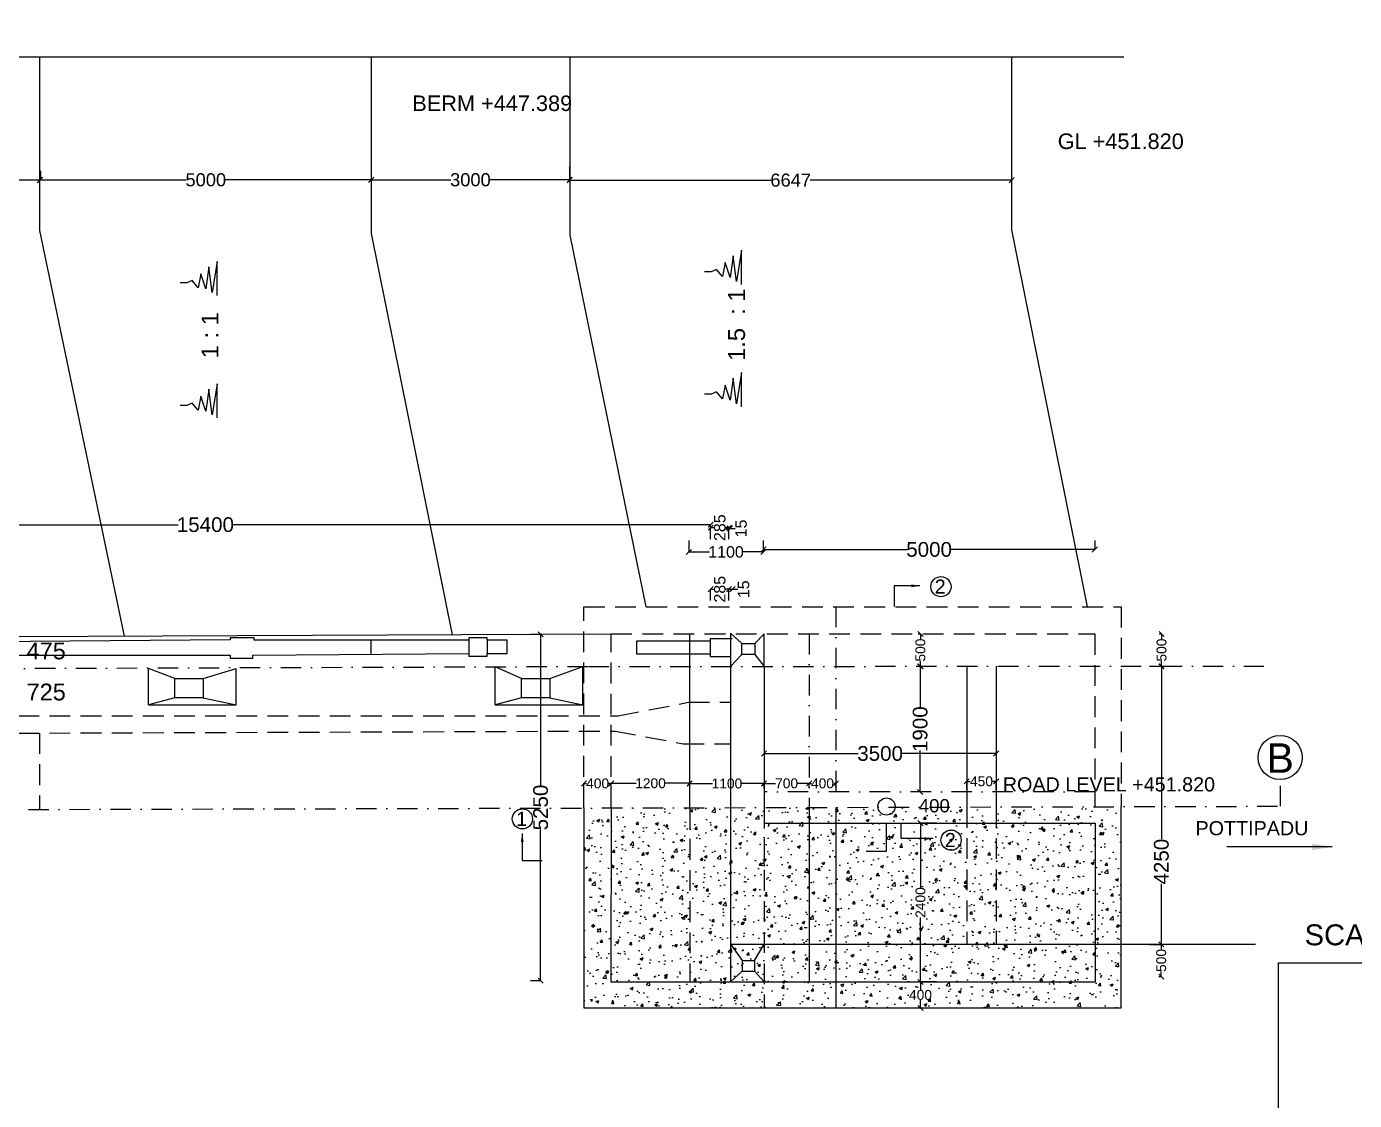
# Model space of a CAD drawing. Header units: inches. Extents: x 20329 to 26884, y 17169 to 22127.
# Drawn here: x 24112 to 25736, y 18505 to 19818 of the extents above; entities that cross this region are included whole.
import ezdxf

# ---------------------------------------------------------------- set-up
doc = ezdxf.new("R2010")
doc.units = ezdxf.units.IN
doc.header["$MEASUREMENT"] = 0
doc.linetypes.add('DASHDOT', pattern=[1, 0.5, -0.25, 0, -0.25])
doc.linetypes.add('HIDDEN', pattern=[9.525, 6.35, -3.175])
for name, color, linetype in [('DIMENSION', 255, 'Continuous'), ('DRAWING', 2, 'Continuous'), ('HATCH', 7, 'Continuous'), ('TEXT', 255, 'Continuous')]:
    doc.layers.add(name, color=color, linetype=linetype)
doc.styles.get("Standard").update_dxf_attribs({"font": 'arial.ttf'})
doc.dimstyles.get("Standard").update_dxf_attribs({"dimtxt": 12.0625, "dimasz": 6.3125, "dimexe": 0.18, "dimexo": 0.0625, "dimgap": 0.09, "dimtad": 0, "dimtih": 1, "dimtoh": 1, "dimdec": 4, "dimzin": 0, "dimdsep": 46, "dimtxsty": 'Standard', "dimblk": 'OBLIQUE', "dimcen": 0.09, "dimadec": 0, "dimazin": 0, "dimtfac": 1, "dimtdec": 4, "dimtofl": 0, "dimtmove": 0, "dimatfit": 3, "dimfxl": 1, "dimtolj": 1, "dimtzin": 0, "dimarcsym": 0})

# ---------------------------------------------------------------- blocks, each defined once
blk = doc.blocks.new('_Oblique')
at = {"color": 0, "linetype": 'ByBlock', "lineweight": -2}
blk.add_line((-0.5, -0.5), (0.5, 0.5), dxfattribs=at)
blk = doc.blocks.new('*D3')
at = {"layer": 'Defpoints', "color": 0, "transparency": 16777216}
for p in [(25497.4, 19075.3), (25497.4, 19035.8), (25500.3, 19035.8)]:
    blk.add_point(p, dxfattribs=at)
at = {"layer": 'TEXT', "color": 0, "lineweight": -2, "transparency": 16777216}
for p, q in [((25497.4, 19075.3), (25500.5, 19075.3)), ((25500.3, 19075.3), (25500.3, 19069)), ((25500.3, 19035.8), (25500.3, 19042.2)), ((25497.4, 19035.8), (25500.5, 19035.8))]:
    blk.add_line(p, q, dxfattribs=at)
at = {"layer": 'TEXT', "color": 0, "lineweight": -2, "transparency": 16777216, "xscale": 6.3125, "yscale": 6.3125, "zscale": 6.3125}
for p, rotation in [((25500.3, 19075.3), 90), ((25500.3, 19035.8), 270)]:
    blk.add_blockref('_Oblique', p, dxfattribs=dict(at, rotation=rotation))
at = {"layer": 'TEXT', "color": 0, "transparency": 16777216, "insert": (25500.3, 19055.6), "char_height": 12.06, "attachment_point": 5, "rotation": 90}
blk.add_mtext('\\A1;500', dxfattribs=at)
blk = doc.blocks.new('*D4')
at = {"layer": 'Defpoints', "color": 0, "transparency": 16777216}
for p in [(25485.7, 19035.8), (25485.7, 18695.8), (25500.1, 18695.8)]:
    blk.add_point(p, dxfattribs=at)
at = {"layer": 'DIMENSION', "color": 0, "lineweight": -2, "transparency": 16777216}
for p, q in [((25485.7, 19035.8), (25500.3, 19035.8)), ((25500.1, 19035.8), (25500.1, 18824.2)), ((25500.1, 18695.8), (25500.1, 18769.6)), ((25485.7, 18695.8), (25500.3, 18695.8))]:
    blk.add_line(p, q, dxfattribs=at)
at = {"layer": 'DIMENSION', "color": 0, "lineweight": -2, "transparency": 16777216, "xscale": 6.3125, "yscale": 6.3125, "zscale": 6.3125}
for p, rotation in [((25500.1, 19035.8), 90), ((25500.1, 18695.8), 270)]:
    blk.add_blockref('_Oblique', p, dxfattribs=dict(at, rotation=rotation))
at = {"layer": 'DIMENSION', "color": 0, "transparency": 16777216, "insert": (25500.1, 18796.9), "char_height": 18, "attachment_point": 5, "rotation": 90}
blk.add_mtext('\\A1;4250', dxfattribs=at)
blk = doc.blocks.new('*D5')
at = {"layer": 'Defpoints', "color": 0, "transparency": 16777216}
for p in [(25497, 18695.8), (25497, 18656.3), (25499.9, 18656.3)]:
    blk.add_point(p, dxfattribs=at)
at = {"layer": 'TEXT', "color": 0, "lineweight": -2, "transparency": 16777216}
for p, q in [((25497.1, 18695.8), (25500.1, 18695.8)), ((25499.9, 18695.8), (25499.9, 18689.5)), ((25497.1, 18656.3), (25500.1, 18656.3)), ((25499.9, 18656.3), (25499.9, 18662.7))]:
    blk.add_line(p, q, dxfattribs=at)
at = {"layer": 'TEXT', "color": 0, "lineweight": -2, "transparency": 16777216, "xscale": 6.3125, "yscale": 6.3125, "zscale": 6.3125}
for p, rotation in [((25499.9, 18695.8), 90), ((25499.9, 18656.3), 270)]:
    blk.add_blockref('_Oblique', p, dxfattribs=dict(at, rotation=rotation))
at = {"layer": 'TEXT', "color": 0, "transparency": 16777216, "insert": (25499.9, 18676.1), "char_height": 12.06, "attachment_point": 5, "rotation": 90}
blk.add_mtext('\\A1;500', dxfattribs=at)
blk = doc.blocks.new('*D6')
at = {"layer": 'Defpoints', "color": 0, "transparency": 16777216}
for p in [(25014, 18929.1), (25298, 18929.1), (25298, 18929.1)]:
    blk.add_point(p, dxfattribs=at)
at = {"layer": 'DIMENSION', "color": 0, "lineweight": -2, "transparency": 16777216}
for p, q in [((25014, 18929.2), (25014, 18929.3)), ((25014, 18929.1), (25129.1, 18929.1)), ((25298, 18929.1), (25182.9, 18929.1)), ((25298, 18929.2), (25298, 18929.3))]:
    blk.add_line(p, q, dxfattribs=at)
at = {"layer": 'DIMENSION', "color": 0, "lineweight": -2, "transparency": 16777216, "xscale": 6.3125, "yscale": 6.3125, "zscale": 6.3125, "rotation": 180}
blk.add_blockref('_Oblique', (25014, 18929.1), dxfattribs=at)
at = {"layer": 'DIMENSION', "color": 0, "lineweight": -2, "transparency": 16777216, "xscale": 6.3125, "yscale": 6.3125, "zscale": 6.3125}
blk.add_blockref('_Oblique', (25298, 18929.1), dxfattribs=at)
at = {"layer": 'DIMENSION', "color": 0, "transparency": 16777216, "insert": (25156, 18929.1), "char_height": 18, "attachment_point": 5}
blk.add_mtext('\\A1;3500', dxfattribs=at)
blk = doc.blocks.new('*D7')
at = {"layer": 'Defpoints', "color": 0, "transparency": 16777216}
for p in [(25202.3, 19075.3), (25202.3, 19035.8), (25205.3, 19035.8)]:
    blk.add_point(p, dxfattribs=at)
at = {"layer": 'TEXT', "color": 0, "lineweight": -2, "transparency": 16777216}
for p, q in [((25202.4, 19075.3), (25205.5, 19075.3)), ((25205.3, 19075.3), (25205.3, 19069)), ((25205.3, 19035.8), (25205.3, 19042.2)), ((25202.4, 19035.8), (25205.5, 19035.8))]:
    blk.add_line(p, q, dxfattribs=at)
at = {"layer": 'TEXT', "color": 0, "lineweight": -2, "transparency": 16777216, "xscale": 6.3125, "yscale": 6.3125, "zscale": 6.3125}
for p, rotation in [((25205.3, 19075.3), 90), ((25205.3, 19035.8), 270)]:
    blk.add_blockref('_Oblique', p, dxfattribs=dict(at, rotation=rotation))
at = {"layer": 'TEXT', "color": 0, "transparency": 16777216, "insert": (25205.3, 19055.6), "char_height": 12.06, "attachment_point": 5, "rotation": 90}
blk.add_mtext('\\A1;500', dxfattribs=at)
blk = doc.blocks.new('*D8')
at = {"layer": 'Defpoints', "color": 0, "transparency": 16777216}
for p in [(25298, 18895.1), (25261.9, 18885.2), (25298, 18885.2)]:
    blk.add_point(p, dxfattribs=at)
at = {"layer": 'TEXT', "color": 0, "lineweight": -2, "transparency": 16777216}
for p, q in [((25261.9, 18885.3), (25261.9, 18895.3)), ((25261.9, 18895.1), (25266.3, 18895.1)), ((25298, 18895.1), (25293.6, 18895.1)), ((25298, 18885.3), (25298, 18895.3))]:
    blk.add_line(p, q, dxfattribs=at)
at = {"layer": 'TEXT', "color": 0, "lineweight": -2, "transparency": 16777216, "xscale": 6.3125, "yscale": 6.3125, "zscale": 6.3125, "rotation": 180}
blk.add_blockref('_Oblique', (25261.9, 18895.1), dxfattribs=at)
at = {"layer": 'TEXT', "color": 0, "lineweight": -2, "transparency": 16777216, "xscale": 6.3125, "yscale": 6.3125, "zscale": 6.3125}
blk.add_blockref('_Oblique', (25298, 18895.1), dxfattribs=at)
at = {"layer": 'TEXT', "color": 0, "transparency": 16777216, "insert": (25280, 18895.1), "char_height": 12.06, "attachment_point": 5}
blk.add_mtext('\\A1;450', dxfattribs=at)
blk = doc.blocks.new('*D9')
at = {"layer": 'Defpoints', "color": 0, "transparency": 16777216}
for p in [(25205.4, 19035.8), (25205, 18882), (25205.4, 18882)]:
    blk.add_point(p, dxfattribs=at)
at = {"layer": 'DIMENSION', "color": 0, "lineweight": -2, "transparency": 16777216}
for p, q in [((25205.3, 19035.8), (25204.9, 19035.8)), ((25205, 19035.8), (25205, 18985)), ((25205, 18882), (25205, 18932.8)), ((25205.3, 18882), (25204.9, 18882))]:
    blk.add_line(p, q, dxfattribs=at)
at = {"layer": 'DIMENSION', "color": 0, "lineweight": -2, "transparency": 16777216, "xscale": 6.3125, "yscale": 6.3125, "zscale": 6.3125}
for p, rotation in [((25205, 19035.8), 90), ((25205, 18882), 270)]:
    blk.add_blockref('_Oblique', p, dxfattribs=dict(at, rotation=rotation))
at = {"layer": 'DIMENSION', "color": 0, "transparency": 16777216, "insert": (25205, 18958.9), "char_height": 18, "attachment_point": 5, "rotation": 90}
blk.add_mtext('\\A1;1900', dxfattribs=at)
blk = doc.blocks.new('*D10')
at = {"layer": 'Defpoints', "color": 0, "transparency": 16777216}
for p in [(25225, 18844), (25205.4, 18649.8), (25225, 18649.8)]:
    blk.add_point(p, dxfattribs=at)
at = {"layer": 'TEXT', "color": 0, "lineweight": -2, "transparency": 16777216}
for p, q in [((25224.9, 18844), (25205.2, 18844)), ((25205.4, 18844), (25205.4, 18765.1)), ((25205.4, 18649.8), (25205.4, 18728.7)), ((25224.9, 18649.8), (25205.2, 18649.8))]:
    blk.add_line(p, q, dxfattribs=at)
at = {"layer": 'TEXT', "color": 0, "lineweight": -2, "transparency": 16777216, "xscale": 6.3125, "yscale": 6.3125, "zscale": 6.3125}
for p, rotation in [((25205.4, 18844), 90), ((25205.4, 18649.8), 270)]:
    blk.add_blockref('_Oblique', p, dxfattribs=dict(at, rotation=rotation))
at = {"layer": 'TEXT', "color": 0, "transparency": 16777216, "insert": (25205.4, 18746.9), "char_height": 12.06, "attachment_point": 5, "rotation": 90}
blk.add_mtext('\\A1;2400', dxfattribs=at)
blk = doc.blocks.new('*D11')
at = {"layer": 'Defpoints', "color": 0, "transparency": 16777216}
for p in [(25200.3, 18649.8), (25200.3, 18618), (25205.4, 18618)]:
    blk.add_point(p, dxfattribs=at)
at = {"layer": 'TEXT', "color": 0, "lineweight": -2, "transparency": 16777216}
for p, q in [((25200.4, 18649.8), (25205.6, 18649.8)), ((25205.4, 18649.8), (25205.4, 18640.1)), ((25200.4, 18618), (25205.6, 18618)), ((25205.4, 18618), (25205.4, 18627.6))]:
    blk.add_line(p, q, dxfattribs=at)
at = {"layer": 'TEXT', "color": 0, "lineweight": -2, "transparency": 16777216, "xscale": 6.3125, "yscale": 6.3125, "zscale": 6.3125}
for p, rotation in [((25205.4, 18649.8), 90), ((25205.4, 18618), 270)]:
    blk.add_blockref('_Oblique', p, dxfattribs=dict(at, rotation=rotation))
at = {"layer": 'TEXT', "color": 0, "transparency": 16777216, "insert": (25205.4, 18633.9), "char_height": 12.06, "attachment_point": 5}
blk.add_mtext('\\A1;400', dxfattribs=at)
blk = doc.blocks.new('*D12')
at = {"layer": 'Defpoints', "color": 0, "transparency": 16777216}
for p in [(24827, 18892.5), (24793.7, 18888), (24827, 18888)]:
    blk.add_point(p, dxfattribs=at)
at = {"layer": 'TEXT', "color": 0, "lineweight": -2, "transparency": 16777216}
for p, q in [((24793.7, 18888), (24793.7, 18892.7)), ((24793.7, 18892.5), (24796.8, 18892.5)), ((24827, 18892.5), (24824, 18892.5)), ((24827, 18888), (24827, 18892.7))]:
    blk.add_line(p, q, dxfattribs=at)
at = {"layer": 'TEXT', "color": 0, "lineweight": -2, "transparency": 16777216, "xscale": 6.3125, "yscale": 6.3125, "zscale": 6.3125, "rotation": 180}
blk.add_blockref('_Oblique', (24793.7, 18892.5), dxfattribs=at)
at = {"layer": 'TEXT', "color": 0, "lineweight": -2, "transparency": 16777216, "xscale": 6.3125, "yscale": 6.3125, "zscale": 6.3125}
blk.add_blockref('_Oblique', (24827, 18892.5), dxfattribs=at)
at = {"layer": 'TEXT', "color": 0, "transparency": 16777216, "insert": (24810.4, 18892.5), "char_height": 12.06, "attachment_point": 5}
blk.add_mtext('\\A1;400', dxfattribs=at)
blk = doc.blocks.new('*D13')
at = {"layer": 'Defpoints', "color": 0, "transparency": 16777216}
for p in [(24923.1, 18892.7), (24827, 18885.9), (24923.1, 18885.9)]:
    blk.add_point(p, dxfattribs=at)
at = {"layer": 'TEXT', "color": 0, "lineweight": -2, "transparency": 16777216}
for p, q in [((24827, 18886), (24827, 18892.8)), ((24827, 18892.7), (24857.6, 18892.7)), ((24923.1, 18892.7), (24892.6, 18892.7)), ((24923.1, 18886), (24923.1, 18892.8))]:
    blk.add_line(p, q, dxfattribs=at)
at = {"layer": 'TEXT', "color": 0, "lineweight": -2, "transparency": 16777216, "xscale": 6.3125, "yscale": 6.3125, "zscale": 6.3125, "rotation": 180}
blk.add_blockref('_Oblique', (24827, 18892.7), dxfattribs=at)
at = {"layer": 'TEXT', "color": 0, "lineweight": -2, "transparency": 16777216, "xscale": 6.3125, "yscale": 6.3125, "zscale": 6.3125}
blk.add_blockref('_Oblique', (24923.1, 18892.7), dxfattribs=at)
at = {"layer": 'TEXT', "color": 0, "transparency": 16777216, "insert": (24875.1, 18892.7), "char_height": 12.06, "attachment_point": 5}
blk.add_mtext('\\A1;1200', dxfattribs=at)
blk = doc.blocks.new('*D14')
at = {"layer": 'Defpoints', "color": 0, "transparency": 16777216}
for p in [(25014, 18892.4), (24923.1, 18886.4), (25014, 18886.3)]:
    blk.add_point(p, dxfattribs=at)
at = {"layer": 'TEXT', "color": 0, "lineweight": -2, "transparency": 16777216}
for p, q in [((24923.1, 18886.5), (24923.1, 18892.7)), ((24923.1, 18892.5), (24951, 18892.5)), ((25014, 18892.4), (24986.1, 18892.4)), ((25014, 18886.4), (25014, 18892.6))]:
    blk.add_line(p, q, dxfattribs=at)
at = {"layer": 'TEXT', "color": 0, "lineweight": -2, "transparency": 16777216, "xscale": 6.3125, "yscale": 6.3125, "zscale": 6.3125}
for p, rotation in [((24923.1, 18892.5), 179.9605750274674), ((25014, 18892.4), 359.9605750274674)]:
    blk.add_blockref('_Oblique', p, dxfattribs=dict(at, rotation=rotation))
at = {"layer": 'TEXT', "color": 0, "transparency": 16777216, "insert": (24968.6, 18892.4), "char_height": 12.06, "attachment_point": 5}
blk.add_mtext('\\A1;1100', dxfattribs=at)
blk = doc.blocks.new('*D15')
at = {"layer": 'Defpoints', "color": 0, "transparency": 16777216}
for p in [(25069.2, 18892.6), (25014, 18889.5), (25069.2, 18889.5)]:
    blk.add_point(p, dxfattribs=at)
at = {"layer": 'TEXT', "color": 0, "lineweight": -2, "transparency": 16777216}
for p, q in [((25014, 18889.6), (25014, 18892.8)), ((25014, 18892.6), (25028.2, 18892.6)), ((25069.2, 18892.6), (25054.9, 18892.6)), ((25069.2, 18889.6), (25069.2, 18892.8))]:
    blk.add_line(p, q, dxfattribs=at)
at = {"layer": 'TEXT', "color": 0, "lineweight": -2, "transparency": 16777216, "xscale": 6.3125, "yscale": 6.3125, "zscale": 6.3125, "rotation": 180}
blk.add_blockref('_Oblique', (25014, 18892.6), dxfattribs=at)
at = {"layer": 'TEXT', "color": 0, "lineweight": -2, "transparency": 16777216, "xscale": 6.3125, "yscale": 6.3125, "zscale": 6.3125}
blk.add_blockref('_Oblique', (25069.2, 18892.6), dxfattribs=at)
at = {"layer": 'TEXT', "color": 0, "transparency": 16777216, "insert": (25041.6, 18892.6), "char_height": 12.06, "attachment_point": 5}
blk.add_mtext('\\A1;700', dxfattribs=at)
blk = doc.blocks.new('*D16')
at = {"layer": 'Defpoints', "color": 0, "transparency": 16777216}
for p in [(25101.9, 18892.6), (25069.2, 18888), (25101.9, 18888)]:
    blk.add_point(p, dxfattribs=at)
at = {"layer": 'TEXT', "color": 0, "lineweight": -2, "transparency": 16777216}
for p, q in [((25069.2, 18888), (25069.2, 18892.8)), ((25069.2, 18892.6), (25071.9, 18892.6)), ((25101.9, 18892.6), (25099.2, 18892.6)), ((25101.9, 18888), (25101.9, 18892.8))]:
    blk.add_line(p, q, dxfattribs=at)
at = {"layer": 'TEXT', "color": 0, "lineweight": -2, "transparency": 16777216, "xscale": 6.3125, "yscale": 6.3125, "zscale": 6.3125, "rotation": 180}
blk.add_blockref('_Oblique', (25069.2, 18892.6), dxfattribs=at)
at = {"layer": 'TEXT', "color": 0, "lineweight": -2, "transparency": 16777216, "xscale": 6.3125, "yscale": 6.3125, "zscale": 6.3125}
blk.add_blockref('_Oblique', (25101.9, 18892.6), dxfattribs=at)
at = {"layer": 'TEXT', "color": 0, "transparency": 16777216, "insert": (25085.5, 18892.6), "char_height": 12.06, "attachment_point": 5}
blk.add_mtext('\\A1;400', dxfattribs=at)
blk = doc.blocks.new('*D17')
at = {"layer": 'Defpoints', "color": 0, "transparency": 16777216}
for p in [(24728.2, 19074.9), (24728.2, 18651.4), (24740.7, 18651.4)]:
    blk.add_point(p, dxfattribs=at)
at = {"layer": 'DIMENSION', "color": 0, "lineweight": -2, "transparency": 16777216}
for p, q in [((24728.3, 19074.9), (24740.9, 19074.9)), ((24740.7, 19074.9), (24740.7, 18890.1)), ((24740.7, 18651.4), (24740.7, 18836.2)), ((24728.3, 18651.4), (24740.9, 18651.4))]:
    blk.add_line(p, q, dxfattribs=at)
at = {"layer": 'DIMENSION', "color": 0, "lineweight": -2, "transparency": 16777216, "xscale": 6.3125, "yscale": 6.3125, "zscale": 6.3125}
for p, rotation in [((24740.7, 19074.9), 90), ((24740.7, 18651.4), 270)]:
    blk.add_blockref('_Oblique', p, dxfattribs=dict(at, rotation=rotation))
at = {"layer": 'DIMENSION', "color": 0, "transparency": 16777216, "insert": (24740.7, 18863.1), "char_height": 18, "attachment_point": 5, "rotation": 90}
blk.add_mtext('\\A1;5250', dxfattribs=at)
blk = doc.blocks.new('*D34')
at = {"layer": 'Defpoints', "color": 0, "transparency": 16777216}
for p in [(24971.1, 19130), (24948.7, 19116.1), (24971.1, 19116.1)]:
    blk.add_point(p, dxfattribs=at)
at = {"layer": 'TEXT', "color": 0, "lineweight": -2, "transparency": 16777216}
for p, q in [((24948.7, 19116.1), (24948.7, 19130.1)), ((24948.7, 19130), (24952.6, 19130)), ((24971.1, 19130), (24967.1, 19130)), ((24971.1, 19116.1), (24971.1, 19130.1))]:
    blk.add_line(p, q, dxfattribs=at)
at = {"layer": 'TEXT', "color": 0, "lineweight": -2, "transparency": 16777216, "xscale": 6.3125, "yscale": 6.3125, "zscale": 6.3125, "rotation": 180}
blk.add_blockref('_Oblique', (24948.7, 19130), dxfattribs=at)
at = {"layer": 'TEXT', "color": 0, "lineweight": -2, "transparency": 16777216, "xscale": 6.3125, "yscale": 6.3125, "zscale": 6.3125}
blk.add_blockref('_Oblique', (24971.1, 19130), dxfattribs=at)
at = {"layer": 'TEXT', "color": 0, "transparency": 16777216, "insert": (24959.9, 19130), "char_height": 14, "attachment_point": 5, "rotation": 90}
blk.add_mtext('\\A1;285', dxfattribs=at)
blk = doc.blocks.new('*D35')
at = {"layer": 'Defpoints', "color": 0, "transparency": 16777216}
for p in [(24971.1, 19129.1), (24975.5, 19130), (24975.5, 19129.1)]:
    blk.add_point(p, dxfattribs=at)
at = {"layer": 'TEXT', "color": 0, "lineweight": -2, "transparency": 16777216}
for p, q in [((24971.1, 19129.1), (24971.1, 19130.1)), ((24971.1, 19130), (24975.5, 19130)), ((24975.5, 19129.1), (24975.5, 19130.1)), ((24975.5, 19130), (24981.8, 19130))]:
    blk.add_line(p, q, dxfattribs=at)
at = {"layer": 'TEXT', "color": 0, "lineweight": -2, "transparency": 16777216, "xscale": 6.3125, "yscale": 6.3125, "zscale": 6.3125, "rotation": 180}
blk.add_blockref('_Oblique', (24971.1, 19130), dxfattribs=at)
at = {"layer": 'TEXT', "color": 0, "lineweight": -2, "transparency": 16777216, "xscale": 6.3125, "yscale": 6.3125, "zscale": 6.3125}
blk.add_blockref('_Oblique', (24975.5, 19130), dxfattribs=at)
at = {"layer": 'TEXT', "color": 0, "transparency": 16777216, "insert": (24989, 19130), "char_height": 14, "attachment_point": 5, "rotation": 90}
blk.add_mtext('\\A1;15', dxfattribs=at)
blk = doc.blocks.new('*D36')
at = {"layer": 'Defpoints', "color": 0, "transparency": 16777216}
for p in [(24971.1, 19205.3), (24948.7, 19191.4), (24971.1, 19191.4)]:
    blk.add_point(p, dxfattribs=at)
at = {"layer": 'TEXT', "color": 0, "lineweight": -2, "transparency": 16777216}
for p, q in [((24948.7, 19191.4), (24948.7, 19205.4)), ((24948.7, 19205.3), (24952.6, 19205.3)), ((24971.1, 19205.3), (24967.1, 19205.3)), ((24971.1, 19191.4), (24971.1, 19205.4))]:
    blk.add_line(p, q, dxfattribs=at)
at = {"layer": 'TEXT', "color": 0, "lineweight": -2, "transparency": 16777216, "xscale": 6.3125, "yscale": 6.3125, "zscale": 6.3125, "rotation": 180}
blk.add_blockref('_Oblique', (24948.7, 19205.3), dxfattribs=at)
at = {"layer": 'TEXT', "color": 0, "lineweight": -2, "transparency": 16777216, "xscale": 6.3125, "yscale": 6.3125, "zscale": 6.3125}
blk.add_blockref('_Oblique', (24971.1, 19205.3), dxfattribs=at)
at = {"layer": 'TEXT', "color": 0, "transparency": 16777216, "insert": (24959.9, 19205.3), "char_height": 14, "attachment_point": 5, "rotation": 90}
blk.add_mtext('\\A1;285', dxfattribs=at)
blk = doc.blocks.new('*D37')
at = {"layer": 'Defpoints', "color": 0, "transparency": 16777216}
for p in [(24967, 19203.3), (24972.3, 19204.3), (24972.3, 19203.3)]:
    blk.add_point(p, dxfattribs=at)
at = {"layer": 'TEXT', "color": 0, "lineweight": -2, "transparency": 16777216}
for p, q in [((24967, 19203.3), (24967, 19204.5)), ((24967, 19204.3), (24972.3, 19204.3)), ((24972.3, 19203.3), (24972.3, 19204.5)), ((24972.3, 19204.3), (24978.6, 19204.3))]:
    blk.add_line(p, q, dxfattribs=at)
at = {"layer": 'TEXT', "color": 0, "lineweight": -2, "transparency": 16777216, "xscale": 6.3125, "yscale": 6.3125, "zscale": 6.3125, "rotation": 180}
blk.add_blockref('_Oblique', (24967, 19204.3), dxfattribs=at)
at = {"layer": 'TEXT', "color": 0, "lineweight": -2, "transparency": 16777216, "xscale": 6.3125, "yscale": 6.3125, "zscale": 6.3125}
blk.add_blockref('_Oblique', (24972.3, 19204.3), dxfattribs=at)
at = {"layer": 'TEXT', "color": 0, "transparency": 16777216, "insert": (24985.9, 19204.3), "char_height": 14, "attachment_point": 5, "rotation": 90}
blk.add_mtext('\\A1;15', dxfattribs=at)
blk = doc.blocks.new('*D38')
at = {"layer": 'Defpoints', "color": 0, "transparency": 16777216}
for p in [(24921.9, 19189.5), (25013.1, 19189.5), (25013.1, 19175.6)]:
    blk.add_point(p, dxfattribs=at)
at = {"layer": 'TEXT', "color": 0, "lineweight": -2, "transparency": 16777216}
for p, q in [((24921.9, 19189.4), (24921.9, 19175.4)), ((25013.1, 19189.4), (25013.1, 19175.4)), ((24921.9, 19175.6), (24947.2, 19175.6)), ((25013.1, 19175.6), (24987.8, 19175.6))]:
    blk.add_line(p, q, dxfattribs=at)
at = {"layer": 'TEXT', "color": 0, "lineweight": -2, "transparency": 16777216, "xscale": 6.3125, "yscale": 6.3125, "zscale": 6.3125, "rotation": 180}
blk.add_blockref('_Oblique', (24921.9, 19175.6), dxfattribs=at)
at = {"layer": 'TEXT', "color": 0, "lineweight": -2, "transparency": 16777216, "xscale": 6.3125, "yscale": 6.3125, "zscale": 6.3125}
blk.add_blockref('_Oblique', (25013.1, 19175.6), dxfattribs=at)
at = {"layer": 'TEXT', "color": 0, "transparency": 16777216, "insert": (24967.5, 19175.6), "char_height": 14, "attachment_point": 5}
blk.add_mtext('\\A1;1100', dxfattribs=at)
blk = doc.blocks.new('*D39')
at = {"layer": 'Defpoints', "color": 0, "transparency": 16777216}
for p in [(25013.1, 19189.4), (25418.6, 19189.4), (25418.6, 19178.6)]:
    blk.add_point(p, dxfattribs=at)
at = {"layer": 'DIMENSION', "color": 0, "lineweight": -2, "transparency": 16777216}
for p, q in [((25013.1, 19189.4), (25013.1, 19178.4)), ((25418.6, 19189.4), (25418.6, 19178.4)), ((25013.1, 19178.6), (25188.9, 19178.6)), ((25418.6, 19178.6), (25242.8, 19178.6))]:
    blk.add_line(p, q, dxfattribs=at)
at = {"layer": 'DIMENSION', "color": 0, "lineweight": -2, "transparency": 16777216, "xscale": 6.3125, "yscale": 6.3125, "zscale": 6.3125, "rotation": 180}
blk.add_blockref('_Oblique', (25013.1, 19178.6), dxfattribs=at)
at = {"layer": 'DIMENSION', "color": 0, "lineweight": -2, "transparency": 16777216, "xscale": 6.3125, "yscale": 6.3125, "zscale": 6.3125}
blk.add_blockref('_Oblique', (25418.6, 19178.6), dxfattribs=at)
at = {"layer": 'DIMENSION', "color": 0, "transparency": 16777216, "insert": (25215.9, 19178.6), "char_height": 18, "attachment_point": 5}
blk.add_mtext('\\A1;5000', dxfattribs=at)
blk = doc.blocks.new('*D65')
at = {"layer": 'Defpoints', "color": 0, "transparency": 16777216}
for p in [(23712.6, 19201), (24948.7, 19208.9), (24948.7, 19198.4)]:
    blk.add_point(p, dxfattribs=at)
at = {"layer": 'DIMENSION', "color": 0, "lineweight": -2, "transparency": 16777216}
for p, q in [((23712.6, 19201), (23712.6, 19209.1)), ((23712.6, 19208.9), (24297.5, 19208.9)), ((24948.7, 19208.9), (24363.7, 19208.9)), ((24948.7, 19198.5), (24948.7, 19209.1))]:
    blk.add_line(p, q, dxfattribs=at)
at = {"layer": 'DIMENSION', "color": 0, "lineweight": -2, "transparency": 16777216, "xscale": 6.3125, "yscale": 6.3125, "zscale": 6.3125, "rotation": 180}
blk.add_blockref('_Oblique', (23712.6, 19208.9), dxfattribs=at)
at = {"layer": 'DIMENSION', "color": 0, "lineweight": -2, "transparency": 16777216, "xscale": 6.3125, "yscale": 6.3125, "zscale": 6.3125}
blk.add_blockref('_Oblique', (24948.7, 19208.9), dxfattribs=at)
at = {"layer": 'DIMENSION', "color": 0, "transparency": 16777216, "insert": (24330.6, 19208.9), "char_height": 18, "attachment_point": 5}
blk.add_mtext('\\A1;15400', dxfattribs=at)
blk = doc.blocks.new('*D75')
at = {"layer": 'Defpoints', "color": 0, "transparency": 16777216}
for p in [(24127.8, 19645.5), (23881.6, 19637.7), (24127.8, 19630.2)]:
    blk.add_point(p, dxfattribs=at)
at = {"layer": 'TEXT', "color": 0, "lineweight": -2, "transparency": 16777216}
for p, q in [((24127.8, 19645.5), (24127.8, 19630)), ((23881.6, 19637.6), (23881.6, 19630)), ((23881.6, 19630.2), (23980.8, 19630.2)), ((24127.8, 19630.2), (24028.7, 19630.2))]:
    blk.add_line(p, q, dxfattribs=at)
at = {"layer": 'TEXT', "color": 0, "lineweight": -2, "transparency": 16777216, "xscale": 6.3125, "yscale": 6.3125, "zscale": 6.3125, "rotation": 180}
blk.add_blockref('_Oblique', (23881.6, 19630.2), dxfattribs=at)
at = {"layer": 'TEXT', "color": 0, "lineweight": -2, "transparency": 16777216, "xscale": 6.3125, "yscale": 6.3125, "zscale": 6.3125}
blk.add_blockref('_Oblique', (24127.8, 19630.2), dxfattribs=at)
at = {"layer": 'TEXT', "color": 0, "transparency": 16777216, "insert": (24004.7, 19630.2), "char_height": 16, "attachment_point": 5}
blk.add_mtext('\\A1;3000', dxfattribs=at)
blk = doc.blocks.new('*D76')
at = {"layer": 'Defpoints', "color": 0, "transparency": 16777216}
for p in [(24128.7, 19641.9), (24533.4, 19638.9), (24533.4, 19630.6)]:
    blk.add_point(p, dxfattribs=at)
at = {"layer": 'TEXT', "color": 0, "lineweight": -2, "transparency": 16777216}
for p, q in [((24128.7, 19641.8), (24128.7, 19630.5)), ((24533.4, 19638.8), (24533.4, 19630.5)), ((24128.7, 19630.6), (24307.1, 19630.6)), ((24533.4, 19630.6), (24355, 19630.6))]:
    blk.add_line(p, q, dxfattribs=at)
at = {"layer": 'TEXT', "color": 0, "lineweight": -2, "transparency": 16777216, "xscale": 6.3125, "yscale": 6.3125, "zscale": 6.3125, "rotation": 180}
blk.add_blockref('_Oblique', (24128.7, 19630.6), dxfattribs=at)
at = {"layer": 'TEXT', "color": 0, "lineweight": -2, "transparency": 16777216, "xscale": 6.3125, "yscale": 6.3125, "zscale": 6.3125}
blk.add_blockref('_Oblique', (24533.4, 19630.6), dxfattribs=at)
at = {"layer": 'TEXT', "color": 0, "transparency": 16777216, "insert": (24331.1, 19630.6), "char_height": 16, "attachment_point": 5}
blk.add_mtext('\\A1;5000', dxfattribs=at)
blk = doc.blocks.new('*D77')
at = {"layer": 'Defpoints', "color": 0, "transparency": 16777216}
for p in [(24776.2, 19647.1), (25316.9, 19650.4), (25316.9, 19630.2)]:
    blk.add_point(p, dxfattribs=at)
at = {"layer": 'TEXT', "color": 0, "lineweight": -2, "transparency": 16777216}
for p, q in [((24776.2, 19647.1), (24776.2, 19630)), ((25316.9, 19650.3), (25316.9, 19630)), ((24776.2, 19630.2), (25022.5, 19630.2)), ((25316.9, 19630.2), (25070.6, 19630.2))]:
    blk.add_line(p, q, dxfattribs=at)
at = {"layer": 'TEXT', "color": 0, "lineweight": -2, "transparency": 16777216, "xscale": 6.3125, "yscale": 6.3125, "zscale": 6.3125, "rotation": 180}
blk.add_blockref('_Oblique', (24776.2, 19630.2), dxfattribs=at)
at = {"layer": 'TEXT', "color": 0, "lineweight": -2, "transparency": 16777216, "xscale": 6.3125, "yscale": 6.3125, "zscale": 6.3125}
blk.add_blockref('_Oblique', (25316.9, 19630.2), dxfattribs=at)
at = {"layer": 'TEXT', "color": 0, "transparency": 16777216, "insert": (25046.6, 19630.2), "char_height": 16, "attachment_point": 5}
blk.add_mtext('\\A1;6647', dxfattribs=at)
blk = doc.blocks.new('*D78')
at = {"layer": 'Defpoints', "color": 0, "transparency": 16777216}
for p in [(24533.4, 19647.5), (24776.2, 19639.2), (24533.4, 19630.6)]:
    blk.add_point(p, dxfattribs=at)
at = {"layer": 'TEXT', "color": 0, "lineweight": -2, "transparency": 16777216}
for p, q in [((24533.4, 19647.4), (24533.4, 19630.4)), ((24776.2, 19639.2), (24776.2, 19630.4)), ((24533.4, 19630.6), (24630.9, 19630.6)), ((24776.2, 19630.6), (24678.8, 19630.6))]:
    blk.add_line(p, q, dxfattribs=at)
at = {"layer": 'TEXT', "color": 0, "lineweight": -2, "transparency": 16777216, "xscale": 6.3125, "yscale": 6.3125, "zscale": 6.3125, "rotation": 180}
blk.add_blockref('_Oblique', (24533.4, 19630.6), dxfattribs=at)
at = {"layer": 'TEXT', "color": 0, "lineweight": -2, "transparency": 16777216, "xscale": 6.3125, "yscale": 6.3125, "zscale": 6.3125}
blk.add_blockref('_Oblique', (24776.2, 19630.6), dxfattribs=at)
at = {"layer": 'TEXT', "color": 0, "transparency": 16777216, "insert": (24654.8, 19630.6), "char_height": 16, "attachment_point": 5}
blk.add_mtext('\\A1;3000', dxfattribs=at)

msp = doc.modelspace()

# ---------------------------------------------------------------- hatches: boundary and pattern name
at = {"layer": 'HATCH'}
h = msp.add_hatch(dxfattribs=at)
h.set_pattern_fill('AR-CONC', color=256, scale=5, style=0)
h.set_pattern_definition([(50, (0, 0), (35.86301, -3.137607), [3.75, -41.25]), (355, (0, 0), (-6.937567, 37.609607), [3, -33]), (100.4514, (2.99, -0.26), (28.92547, 34.471977), [3.18701, -35.057106]), (46.1842, (0, 10), (53.36205, -8.27595), [5.625, -61.875]), (96.6356, (4.447, 9.31), (46.733135, 48.70589), [4.78051, -52.58565]), (351.1842, (0, 10), (46.7331, 48.70593), [4.5, -49.5]), (21, (5, 7.5), (29.845353, -20.130945), [3.75, -41.25]), (326, (5, 7.5), (12.165767, 36.257502), [3, -33]), (71.4514, (7.487, 5.822), (42.01113, 16.126525), [3.18701, -35.057106]), (37.5, (0, 0), (0.607993, 16.6446927), [0, -32.6, 0, -33.5, 0, -33.125]), (7.5, (0, 0), (13.153477, 19.720586), [0, -19.1, 0, -31.85, 0, -12.625]), (327.5, (-11.15, 0), (26.691122, -1.1277436), [0, -12.5, 0, -39, 0, -51.75]), (317.5, (-16.15, 0), (29.159308, 5.005249), [0, -16.25, 0, -25.9, 0, -36.75])])
h.paths.add_polyline_path([(24793.74742, 18862.61996), (25450.78154, 18862.61996), (25450.78154, 18617.97364), (24793.74742, 18617.97364)])

# ---------------------------------------------------------------- linework, layer by layer
at = {"layer": 'DRAWING'}
for points in [[(20532.37354, 19761.08331), (21260.08778, 19765.49182), (21505.71928, 19766.08752), (21906.56737, 19764.87988), (22150.31752, 19765.85956), (22249.43629, 19765.85956), (22249.43629, 19807.55243), (22279.9833, 19730.50265), (22279.9833, 19768.37779), (22606.97506, 19768.37779), (23015.9026, 19773.99934), (23768.77247, 19779.46068), (23768.77247, 19818.02564), (23798.5369, 19742.52369), (23798.5369, 19780.96794), (23881.33311, 19780.96794), (24128.90897, 19780.96794), (24533.43381, 19780.96794), (24776.23313, 19780.96794), (25316.88049, 19780.96794), (25454.17855, 19780.96794)], [(24127.79146, 19780.96794), (24127.79146, 19568.81769), (24231.44867, 19072.69196)], [(24533.43381, 19780.96794), (24533.43381, 19565.06193), (24632.28945, 19074.44307)], [(24776.23313, 19780.96794), (24776.23313, 19562.88666), (24869.2807, 19108.492)], [(25316.88049, 19780.96794), (25316.88049, 19569.43271), (25409.37985, 19108.492)], [(24986.32059, 19502.77859), (24986.32059, 19544.5676), (24980.46886, 19506.45949), (24976.35098, 19537.85536), (24972.44978, 19511.00648), (24966.38133, 19529.41095), (24963.34707, 19512.30562), (24955.9782, 19520.96655), (24949.47627, 19518.15175), (24941.02377, 19518.15175)], [(24344.87552, 19489.16637), (24344.87552, 19530.95538), (24339.0238, 19492.84727), (24334.90591, 19524.24314), (24331.00472, 19497.39426), (24324.93626, 19515.79873), (24321.90201, 19498.6934), (24314.53314, 19507.35433), (24308.03121, 19504.53953), (24299.5787, 19504.53953)], [(24344.87552, 19339.49234), (24344.87552, 19381.28135), (24339.0238, 19343.17324), (24334.90591, 19374.56911), (24331.00472, 19347.72023), (24324.93626, 19366.1247), (24321.90201, 19349.01937), (24314.53314, 19357.6803), (24308.03121, 19354.8655), (24299.5787, 19354.8655)], [(24986.32059, 19353.10456), (24986.32059, 19394.89357), (24980.46886, 19356.78546), (24976.35098, 19388.18133), (24972.44978, 19361.33245), (24966.38133, 19379.73693), (24963.34707, 19362.63159), (24955.9782, 19371.29252), (24949.47627, 19368.47773), (24941.02377, 19368.47773)], [(22180.77325, 19063.33052), (23099.71391, 19070.45739), (23697.63492, 19074.50319), (24004.13067, 19071.6989), (24827.04741, 19075.29389)], [(24018.18619, 19049.53989), (24360.96059, 19049.53989), (24360.96059, 19045.91194), (24388.57455, 19045.91194), (24388.57455, 19049.53989), (24653.01523, 19051.62483), (24653.01523, 19048.08521), (24675.22249, 19048.08521), (24675.22249, 19051.62483), (24699.9304, 19051.62483), (24699.9304, 19067.65769), (24675.22249, 19067.65769), (24675.22249, 19070.60216), (24653.01523, 19070.60216), (24653.01523, 19067.75802), (24532.24833, 19067.75802), (24390.08808, 19067.75802), (24390.08808, 19070.47701), (24360.96059, 19070.47701), (24360.96059, 19068.1232), (24018.18619, 19065.25302)], [(24923.1367, 18862.79283), (24923.1367, 19075.29389)], [(24972.98858, 19076.31424), (24972.98858, 18649.78809)], [(24972.98858, 19076.31424), (24986.67685, 19063.4753), (25002.79421, 19063.4753), (25002.79421, 19050.28015), (24986.67685, 19050.28015), (24986.67685, 19063.4753)], [(25002.79421, 19063.4753), (25013.96709, 19075.29389)], [(25013.96709, 19035.68678), (25013.96709, 19075.29389)], [(24533.04855, 19067.75802), (24533.04855, 19050.67897)], [(24653.01523, 19067.75802), (24653.01523, 19051.62483)], [(24675.22249, 19067.65769), (24675.22249, 19051.62483)], [(24974.89925, 19069.46889), (24948.21344, 19069.46889), (24948.21344, 19066.50196), (24858.0342, 19066.50196)], [(24858.0342, 19066.54718), (24858.0342, 19050.8345), (24948.21344, 19050.8345), (24948.21344, 19047.64966), (24972.98858, 19047.64966)], [(24948.21344, 19066.50196), (24948.21344, 19050.8345)], [(24986.67685, 19050.28015), (24972.98858, 19035.67059)], [(25002.79421, 19050.28015), (25013.96709, 19035.68678)], [(24260.96707, 18988.68651), (24368.15692, 18988.68651), (24368.15692, 19032.95047)], [(24260.96707, 18988.68651), (24260.96707, 19032.93088)], [(24293.07048, 19021.05914), (24260.96707, 19032.93088)], [(24327.83844, 19021.05914), (24368.15692, 19032.95047)], [(24685.21351, 18988.68651), (24792.40337, 18988.68651), (24792.40337, 19035.57907)], [(24685.21351, 18988.68651), (24685.21351, 19035.21561)], [(24717.31693, 19021.05914), (24685.21351, 19035.21561)], [(24752.08488, 19021.05914), (24792.40337, 19035.57907)], [(25013.96709, 19035.68678), (25013.96709, 18863.02708)], [(25261.92689, 19035.7847), (25261.92689, 18863.66656)], [(25298.03284, 19035.7847), (25298.03284, 18863.66656)], [(24293.07048, 18997.2678), (24260.96707, 18988.68651)], [(24327.83844, 18997.2678), (24368.15692, 18988.68651)], [(24717.31693, 18997.2678), (24685.21351, 18988.68651)], [(24752.08488, 18997.2678), (24792.40337, 18988.68651)], [(24793.74742, 18862.61996), (24793.74742, 18617.97364), (25450.78154, 18617.97364), (25450.78154, 18864.15361)], [(24827.04741, 18862.54502), (24826.67286, 18649.78809)], [(25069.17903, 18863.16947), (25069.17903, 18649.78809)], [(25101.89274, 18863.16947), (25101.89274, 18617.97364)], [(25013.96709, 18843.98231), (25418.9955, 18843.98231), (25418.9955, 18649.78809)], [(24972.98858, 18695.8495), (25615.29521, 18695.8495)], [(24972.98858, 18695.8495), (24987.41642, 18675.94217), (25002.31893, 18675.94217), (25013.96709, 18695.8495)], [(24987.41642, 18675.94217), (24987.41642, 18663.18766)], [(25002.31893, 18675.94217), (25002.31893, 18663.18766)], [(24826.67286, 18649.78809), (25418.9955, 18649.78809)], [(24972.98858, 18649.78809), (24987.41642, 18663.18766), (25002.31893, 18663.18766), (25014.10446, 18649.78809)]]:
    msp.add_lwpolyline(points, dxfattribs=at)
at = {"layer": 'DRAWING', "linetype": 'HIDDEN', "ltscale": 4}
for points in [[(24793.74742, 18862.61996), (24793.74742, 19108.492), (25450.78154, 19108.492), (25450.78154, 18864.15361)], [(24827.04741, 18862.54502), (24827.04741, 19075.29389), (25418.68773, 19075.29389), (25418.68773, 18864.07084)], [(22180.77325, 18967.18154), (22230.31887, 18967.18154), (22307.95737, 18982.19984), (22429.05408, 18982.19984), (22493.33353, 18967.52263), (23015.84989, 18972.19619), (23488.53306, 18975.37454), (23542.44432, 18975.67877), (23609.24887, 18991.73762), (23736.11411, 18991.73762), (23796.96787, 18975.17202), (24835.50061, 18975.17202), (24921.75035, 18991.77432), (24972.98858, 18991.77432)], [(22180.77325, 18946.67894), (22244.37842, 18946.67894), (22304.54945, 18930.74391), (22426.28426, 18930.74391), (22499.05505, 18948.1881), (23552.82197, 18953.16807), (23611.25707, 18940.85028), (23734.34969, 18940.85028), (23797.03144, 18952.91726), (24831.68989, 18956.59758), (24915.2629, 18941.08029), (24972.98858, 18941.08029)], [(24127.57215, 18954.01039), (24127.57215, 18860.68118)], [(24923.1367, 18862.79283), (24923.1367, 18649.78809)], [(25013.96709, 18863.02708), (25013.96709, 18617.97364)], [(25261.92689, 18863.66656), (25261.92689, 18695.8495)], [(25298.03284, 18863.66656), (25298.03284, 18695.8495)]]:
    msp.add_lwpolyline(points, dxfattribs=at)
at = {"layer": 'DRAWING', "linetype": 'DASHDOT', "ltscale": 50}
for points in [[(25101.89274, 19108.492), (25101.89274, 18863.16947)], [(25069.17903, 19075.29389), (25069.17903, 18863.16947)], [(22180.77325, 19025.02896), (23383.05597, 19032.84978), (24021.92457, 19032.96657), (24799.14911, 19035.60194), (25625.37066, 19035.92824)], [(25645.75373, 18864.65644), (25645.75373, 18893.85174)], [(25418.68773, 18882.16375), (25013.96709, 18882.16375)], [(20456.96579, 18851.27468), (25645.75373, 18864.65644)]]:
    msp.add_lwpolyline(points, dxfattribs=at)
at = {"layer": 'DRAWING'}
for points in [[(24293.07048, 19021.05914), (24327.83844, 19021.05914), (24327.83844, 18997.2678), (24293.07048, 18997.2678)], [(24717.31693, 19021.05914), (24752.08488, 19021.05914), (24752.08488, 18997.2678), (24717.31693, 18997.2678)]]:
    msp.add_lwpolyline(points, close=True, dxfattribs=at)
at = {"layer": 'DRAWING', "ltscale": 0.02}
msp.add_lwpolyline([(25643.34618, 18673.04845), (26852.87028, 18673.04845), (26852.87028, 18485.25543), (25643.34618, 18485.25543)], close=True, dxfattribs=at)
at = {"layer": 'DRAWING'}
msp.add_circle((25645.28957, 18924.22516), 27.01017, dxfattribs=at)
at = {"layer": 'TEXT'}
msp.add_lwpolyline([(25163.2721, 18843.08423), (25163.2721, 18809.36317), (25139.01384, 18809.36317)], dxfattribs=at)
for centre, radius in [((25230.41257, 19133.17694), 12.33751), ((24718.40652, 18849.18365), 12.33751), ((25163.85948, 18864.31091), 10.54862), ((25242.80019, 18823.23882), 12.33751)]:
    msp.add_circle(centre, radius, dxfattribs=at)

# ---------------------------------------------------------------- texts
for s, height, p in [('BERM +447.389', 19.008, (24583.74114, 19714.74655)), ('GL +451.820', 19.008, (25373.18644, 19668.28562)), ('2', 17.28, (25222.7581, 19124.60704)), ('475', 20.5632, (24111.92147, 19044.30187)), ('725', 20.5632, (24111.92147, 18994.08717)), ('B', 36, (25628.65107, 18905.60894)), ('ROAD LEVEL +451.820', 17.28, (25306.06885, 18882.76758)), ('1', 17.28, (24710.75205, 18840.61376)), ('POTTIPADU', 17.28, (25541.79807, 18829.18588)), ('2', 17.28, (25235.14572, 18814.66892))]:
    msp.add_text(s, height=height, dxfattribs=at).set_placement(p)
for s, p in [('1.5  : 1', (24990.73314, 19409.21539)), ('1 : 1', (24346.60953, 19412.37498))]:
    msp.add_text(s, height=20.736, rotation=90, dxfattribs=at).set_placement(p)
at = {"layer": 'TEXT', "insert": (25203.24828, 18873.4584), "char_height": 16.312541, "width": 3925.8054812, "attachment_point": 1}
msp.add_mtext('400', dxfattribs=at)
at = {"layer": 'TEXT', "color": 7, "insert": (25675.22617, 18720.19248), "char_height": 25.5655119, "width": 288.4641931, "attachment_point": 1}
msp.add_mtext('\\pt204.524;SCALE:1:100', dxfattribs=at)

# ---------------------------------------------------------------- dimensions: what is measured, and where the dimension line sits
at = {"layer": 'DIMENSION'}
for base, p1, p2, text, picture, middle in [((24948.67488, 19208.94756), (23712.56657, 19200.95269), (24948.67488, 19198.4394), '15400', '*D65', (24330.62072, 19208.94756)), ((25418.62266, 19178.6272), (25013.12915, 19189.42236), (25418.62266, 19189.42236), '5000', '*D39', (25215.87591, 19178.6272))]:
    dim = msp.add_linear_dim(base=base, p1=p1, p2=p2, text=text, dimstyle='Standard', override={"dimtxt": 18}, dxfattribs=at)
    dim.commit()
    dim.dimension.update_dxf_attribs({"geometry": picture, "text_midpoint": middle})
dim = msp.add_aligned_dim(p1=(24728.20439, 19074.92783), p2=(24728.20439, 18651.37191), distance=12.52549, text='5250', dimstyle='Standard', override={"dimtxt": 18}, dxfattribs=at)
dim.commit()
dim.dimension.update_dxf_attribs({"geometry": '*D17', "text_midpoint": (24740.72988, 18863.14987), "text_rotation": 90})
dim = msp.add_linear_dim(base=(25205.03269, 18882.02183), p1=(25205.36733, 19035.76237), p2=(25205.36733, 18882.02183), angle=90, text='1900', dimstyle='Standard', override={"dimtxt": 18}, dxfattribs=at)
dim.commit()
dim.dimension.update_dxf_attribs({"geometry": '*D9', "text_midpoint": (25205.03269, 18958.8921), "text_rotation": 90})
dim = msp.add_linear_dim(base=(25500.11811, 18695.79306), p1=(25485.66101, 19035.84661), p2=(25485.66101, 18695.79306), angle=270, text='4250', dimstyle='Standard', override={"dimtxt": 18}, dxfattribs=at)
dim.commit()
dim.dimension.update_dxf_attribs({"geometry": '*D4', "text_midpoint": (25500.11811, 18796.89925), "dimtype": 161, "text_rotation": 90})
dim = msp.add_aligned_dim(p1=(25013.96709, 18929.1042), p2=(25298.03284, 18929.1042), distance=0, text='3500', dimstyle='Standard', override={"dimtxt": 18}, dxfattribs=at)
dim.commit()
dim.dimension.update_dxf_attribs({"geometry": '*D6', "text_midpoint": (25155.99996, 18929.1042)})
at = {"layer": 'TEXT'}
for base, p1, p2, text, override, picture, middle in [((24127.79146, 19630.16345), (23881.61949, 19637.66633), (24127.79146, 19645.53289), '3000', {"dimtxt": 16}, '*D75', (24004.70548, 19630.16345)), ((24533.43381, 19630.6369), (24128.69162, 19641.90473), (24533.43381, 19638.90942), '5000', {"dimtxt": 16}, '*D76', (24331.06272, 19630.6369)), ((24533.43381, 19630.60923), (24776.23313, 19639.24581), (24533.43381, 19647.4521), '3000', {"dimtxt": 16}, '*D78', (24654.83347, 19630.60923)), ((25316.88049, 19630.17735), (24776.23313, 19647.11901), (25316.88049, 19650.39203), '6647', {"dimtxt": 16}, '*D77', (25046.55681, 19630.17735)), ((25013.12915, 19175.60951), (24921.93563, 19189.48486), (25013.12915, 19189.48486), '1100', {"dimtxt": 14}, '*D38', (24967.53239, 19175.60951))]:
    dim = msp.add_linear_dim(base=base, p1=p1, p2=p2, text=text, dimstyle='Standard', override=override, dxfattribs=at)
    dim.commit()
    dim.dimension.update_dxf_attribs({"geometry": picture, "text_midpoint": middle})
for base, p1, p2, picture, middle in [((24971.09378, 19205.26648), (24948.67488, 19191.36983), (24971.09378, 19191.36983), '*D36', (24959.88433, 19205.26648)), ((24971.09378, 19129.96648), (24948.67488, 19116.06984), (24971.09378, 19116.06984), '*D34', (24959.88433, 19129.96648))]:
    dim = msp.add_linear_dim(base=base, p1=p1, p2=p2, text='285', dimstyle='Standard', override={"dimtxt": 14}, dxfattribs=at)
    dim.commit()
    dim.dimension.update_dxf_attribs({"geometry": picture, "text_midpoint": middle, "dimtype": 160, "text_rotation": 90})
for base, p1, p2, picture, middle in [((24972.30905, 19204.3416), (24967.03196, 19203.25354), (24972.30905, 19203.25354), '*D37', (24985.85958, 19204.3416)), ((24975.49136, 19129.96648), (24971.09378, 19129.05977), (24975.49136, 19129.05977), '*D35', (24989.04188, 19129.96648))]:
    dim = msp.add_linear_dim(base=base, p1=p1, p2=p2, text='15', dimstyle='Standard', override={"dimtxt": 14}, dxfattribs=at)
    dim.commit()
    dim.dimension.update_dxf_attribs({"geometry": picture, "text_midpoint": middle, "text_rotation": 90})
for base, p1, p2, picture, middle in [((25205.28308, 19035.84661), (25202.34144, 19075.29389), (25202.34144, 19035.84661), '*D7', (25205.28308, 19055.57025)), ((25500.29811, 19035.84661), (25497.35647, 19075.29389), (25497.35647, 19035.84661), '*D3', (25500.29811, 19055.57025)), ((25499.93811, 18656.34578), (25496.99647, 18695.79306), (25496.99647, 18656.34578), '*D5', (25499.93811, 18676.06942))]:
    dim = msp.add_linear_dim(base=base, p1=p1, p2=p2, angle=90, text='500', dimstyle='Standard', dxfattribs=at)
    dim.commit()
    dim.dimension.update_dxf_attribs({"geometry": picture, "text_midpoint": middle, "text_rotation": 90})
for p1, p2, distance, text, picture, middle in [((24793.74742, 18887.96818), (24827.04741, 18887.96818), 4.53667, '400', '*D12', (24810.39741, 18892.50485)), ((24827.04741, 18885.93196), (24923.1367, 18885.93196), 6.72053, '1200', '*D13', (24875.09205, 18892.65248)), ((24923.13239, 18886.38922), (25013.96278, 18886.32672), 6.08327, '1100', '*D14', (24968.55177, 18892.44124)), ((25013.96709, 18889.49461), (25069.17903, 18889.49461), 3.09538, '700', '*D15', (25041.57306, 18892.58998)), ((25069.17903, 18887.96818), (25101.89274, 18887.96818), 4.6218, '400', '*D16', (25085.53589, 18892.58998)), ((25261.92689, 18885.21807), (25298.03284, 18885.21807), 9.86528, '450', '*D8', (25279.97986, 18895.08335))]:
    dim = msp.add_aligned_dim(p1=p1, p2=p2, distance=distance, text=text, dimstyle='Standard', dxfattribs=at)
    dim.commit()
    dim.dimension.update_dxf_attribs({"geometry": picture, "text_midpoint": middle})
dim = msp.add_aligned_dim(p1=(25224.99427, 18843.98231), p2=(25224.99427, 18649.78809), distance=-19.58873, text='2400', dimstyle='Standard', dxfattribs=at)
dim.commit()
dim.dimension.update_dxf_attribs({"geometry": '*D10', "text_midpoint": (25205.40554, 18746.8852), "text_rotation": 90})
dim = msp.add_linear_dim(base=(25205.44406, 18617.97364), p1=(25200.32905, 18649.78809), p2=(25200.32905, 18617.97364), angle=270, text='400', dimstyle='Standard', dxfattribs=at)
dim.commit()
dim.dimension.update_dxf_attribs({"geometry": '*D11', "text_midpoint": (25205.44406, 18633.88087), "dimtype": 161})

# ---------------------------------------------------------------- leaders
for points, override in [([(25204.50081, 19134.1648), (25173.13743, 19134.1648), (25173.13743, 19109.02531)], {"dimasz": 10.3125}), ([(25220.96506, 18825.08367), (25181.83562, 18825.08367), (25181.83562, 18843.5819)], {"dimasz": 10.3125}), ([(24718.17601, 18831.1741), (24718.17601, 18798.4201), (24742.54357, 18798.4201)], {"dimasz": 10.3125, "dimgap": 0.09, "dimtad": 0}), ([(25708.81471, 18814.92053), (25580.29623, 18814.92053)], {"dimasz": 24, "dimgap": 0.09, "dimtad": 0})]:
    msp.add_leader(points, dimstyle='Standard', override=override, dxfattribs=at)

doc.saveas('drawing.dxf')
